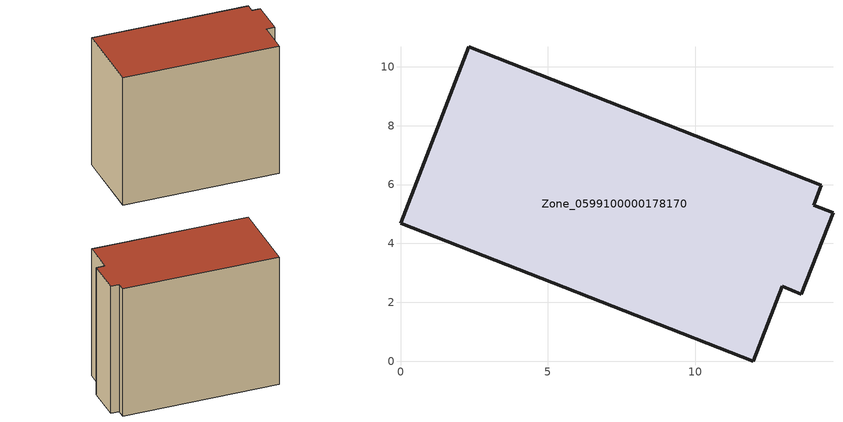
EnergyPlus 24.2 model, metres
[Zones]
Zone_0599100000178170
 floor ground (C_G): 2.32,10.68 14.28,5.97 14.02,5.3 14.68,5.05 13.61,2.28 12.95,2.54 11.97,0 0,4.69 z0
 wall outside (C_F): 14.28,5.97 2.32,10.68 0,4.69 11.97,0 12.95,2.54 13.61,2.28 14.68,5.05 14.02,5.3 14.28,5.97 z0:11.3
 roof outside (C_R): 12.95,2.54 13.61,2.28 14.68,5.05 14.02,5.3 14.28,5.97 2.32,10.68 0,4.69 11.97,0 z11.3
[BUILDING]
Pand.0599100000178170: North Axis=0; Terrain=City; Loads Convergence Tolerance Value=0.04; Temperature Convergence Tolerance Value=0.4; Solar Distribution=FullExterior; Maximum Number of Warmup Days=25; Minimum Number of Warmup Days=1
[Site:Location]
Rotterdam.The.Hague.AP_ZH_NLD Design_Conditions: Latitude=51.96; Longitude=4.45; Time Zone=1; Elevation=-4.5
[SITE:GROUNDTEMPERATURE:BUILDINGSURFACE]
18, 18, 18, 18, 18, 18, 18, 18, 18, 18, 18, 18
[MATERIAL] Thermal Absorptance=0.9; Solar Absorptance=0.7; Visible Absorptance=0.7
Name | Roughness | Thickness | Conductivity | Density | Specific Heat
G.TI.1946 | MediumSmooth | 0.15 | 1 | 540 | 1210
F.TI.1946 | Rough | 0.3 | 0.857143 | 1920 | 840
R.TI.1946 | MediumRough | 0.2 | 0.1 | 1500 | 1000
[CONSTRUCTION]
C_G: G.TI.1946
C_F: F.TI.1946
C_R: R.TI.1946
[ZONE]
Zone_0599100000178170: Type=1; Multiplier=1; Ceiling Height=Autocalculate; Volume=Autocalculate; Floor Area=autocalculate; Part of Total Floor Area=Yes
[ZONEINFILTRATION:DESIGNFLOWRATE]
Infil_Zone_0599100000178170: Zone or ZoneList or Space or SpaceList=Zone_0599100000178170; Schedule=AlwaysOn; Design Flow Rate Calculation Method=Flow/Area; Flow Rate per Floor Area=0.003; Constant Term Coefficient=1; Temperature Term Coefficient=0; Velocity Term Coefficient=0; Velocity Squared Term Coefficient=0
[HVACTEMPLATE:ZONE:IDEALLOADSAIRSYSTEM]
Zone_0599100000178170: Maximum Heating Supply Air Temperature=50; Minimum Cooling Supply Air Temperature=13; Maximum Heating Supply Air Humidity Ratio=0.0156; Minimum Cooling Supply Air Humidity Ratio=0.0077; Heating Limit=NoLimit; Cooling Limit=NoLimit; Dehumidification Control Type=ConstantSensibleHeatRatio; Cooling Sensible Heat Ratio=0.7; Dehumidification Setpoint=60; Humidification Control Type=None; Humidification Setpoint=30; Outdoor Air Method=None; Outdoor Air Flow Rate per Person=0.00944; Outdoor Air Flow Rate per Zone Floor Area=0; Outdoor Air Flow Rate per Zone=0; Demand Controlled Ventilation Type=None; Outdoor Air Economizer Type=NoEconomizer; Heat Recovery Type=None; Sensible Heat Recovery Effectiveness=0.7; Latent Heat Recovery Effectiveness=0.65
[ZONECONTROL:THERMOSTAT]
ThermostatControl_Zone_0599100000178170: Zone or ZoneList=Zone_0599100000178170; Control Type Schedule=DualSetpointControlType; Control 1=Thermostat_Zone_0599100000178170; Temperature Difference Between Cutout And Setpoint=0
[THERMOSTATSETPOINT:DUALSETPOINT]
Thermostat_Zone_0599100000178170: Heating Setpoint Temperature Schedule=HeatingSetpoint_Zone_0599100000178170; Cooling Setpoint Temperature Schedule=CoolingSetpoint_Zone_0599100000178170
[SCHEDULE:COMPACT]
HeatingSetpoint_Zone_0599100000178170: Through: 12/31, For: AllDays, Until: 24:00, 21
CoolingSetpoint_Zone_0599100000178170: Through: 12/31, For: AllDays, Until: 24:00, 24
DualSetpointControlType: Through: 12/31, For: AllDays, Until: 24:00, 4
AlwaysOn: Through: 12/31, For: AllDays, Until: 24:00, 1
